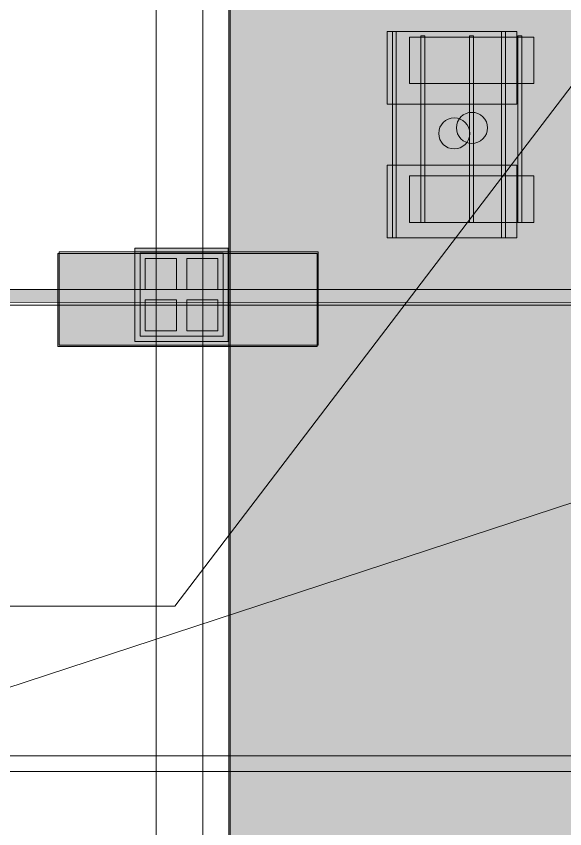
# Model space of a CAD drawing. Header units: inches. Extents: x -10671 to 1761, y -674 to 7170.
# Drawn here: x -442 to -230.4, y 892.1 to 1205.8 of the extents above; entities that cross this region are included whole.
import ezdxf

# ---------------------------------------------------------------- set-up
doc = ezdxf.new("R2010")
doc.units = ezdxf.units.IN
doc.header["$LTSCALE"] = 19.2
doc.header["$MEASUREMENT"] = 0
for name, color, linetype, lineweight, true_color in [('DWG-bldg-utility box', 3, 'Continuous', 18, 0x00ff00), ('PDF', 6, 'Continuous', 5, 0xff00ff), ('Venue-Ceiling-Obstructions', 7, 'Continuous', 5, 0xdd0000), ('Venue-NO HANG ZONE', 7, 'Continuous', 15, 0xdd0000), ('Venue-Rigging Steel-High', 7, 'Continuous', 5, 0x800000), ('Venue-Rigging Steel-Low', 7, 'Continuous', 5, 0x0000dd)]:
    doc.layers.add(name, color=color, linetype=linetype, lineweight=lineweight, true_color=true_color)
for name, color, linetype, lineweight in [('Venue-Ceiling-Lights', 7, 'Continuous', 5), ('Venue-Ceiling-Lights Circuits', 7, 'Continuous', 5), ('Venue-Floor Pockets', 7, 'Continuous', 5)]:
    doc.layers.add(name, color=color, linetype=linetype, lineweight=lineweight)

# ---------------------------------------------------------------- blocks, each defined once
blk = doc.blocks.new('FLOORBOX')
at = {"layer": 'Venue-Floor Pockets', "linetype": 'Continuous', "lineweight": 0, "true_color": 0xaaaaaa}
blk.add_hatch(color=253, dxfattribs=at).paths.add_polyline_path([(-18, 18), (18, 18), (18, -18), (-18, -18)])
at = {"layer": 'Venue-Floor Pockets', "linetype": 'Continuous', "lineweight": 0, "true_color": 0xbbbbbb}
blk.add_hatch(color=9, dxfattribs=at).paths.add_polyline_path([(-16, 16), (16, 16), (16, -16), (-16, -16)])
at = {"layer": 'Venue-Floor Pockets', "linetype": 'Continuous', "lineweight": 0, "true_color": 0xdddddd}
for points in [[(-14, 14), (-2, 14), (-2, 2), (-14, 2)], [(2, 14), (14, 14), (14, 2), (2, 2)], [(-14, -2), (-2, -2), (-2, -14), (-14, -14)], [(2, -2), (14, -2), (14, -14), (2, -14)]]:
    blk.add_hatch(color=254, dxfattribs=at).paths.add_polyline_path(points)
at = {"layer": 'Venue-Floor Pockets', "color": 7, "linetype": 'Continuous', "lineweight": 5, "flags": 128}
for points in [[(-18, 18), (18, 18), (18, -18), (-18, -18)], [(-16, 16), (16, 16), (16, -16), (-16, -16)], [(-14, 14), (-2, 14), (-2, 2), (-14, 2)], [(2, 14), (14, 14), (14, 2), (2, 2)], [(-14, -2), (-2, -2), (-2, -14), (-14, -14)], [(2, -2), (14, -2), (14, -14), (2, -14)]]:
    blk.add_lwpolyline(points, close=True, dxfattribs=at)
blk = doc.blocks.new('No Hang Zone H_1 (2D)')
at = {"layer": 'Venue-NO HANG ZONE', "linetype": 'Continuous', "lineweight": 0}
blk.add_hatch(color=7, dxfattribs=at).paths.add_polyline_path([(-1245.0112, 1241.49465), (-1245.0112, -1241.49465), (1245.0112, -1241.49465), (1245.0112, -914.50545), (-985.5915, -914.50545), (-985.5915, 1241.49465)])
at = {"layer": 'Venue-NO HANG ZONE', "flags": 128}
blk.add_lwpolyline([(-1245.0112, 1241.49465), (-1245.0112, -1241.49465), (1245.0112, -1241.49465), (1245.0112, -914.50545), (-985.5915, -914.50545), (-985.5915, 1241.49465)], close=True, dxfattribs=at)
blk = doc.blocks.new('Group-2514-1')
at = {"layer": 'PDF'}
for points, invisible_edges in [([(-267.41, 1168.59), (-271.22, 1166.03), (-272.12, 1161.53), (-267.41, 1168.59)], 15), ([(-267.41, 1168.59), (-272.12, 1161.53), (-261.25, 1159.37), (-267.41, 1168.59)], 15), ([(-272.12, 1163.87, 10), (-271.22, 1166.03, 10), (-268.53, 1168.24, 10), (-272.12, 1163.87, 10)], 15), ([(-272.12, 1163.87, 10), (-268.53, 1168.24, 10), (-261.25, 1166.03, 10), (-272.12, 1163.87, 10)], 15), ([(-267.41, 1168.59), (-268.53, 1168.24), (-271.22, 1166.03), (-267.41, 1168.59)], 14), ([(-271.22, 1166.03, 10), (-270.48, 1166.94, 10), (-268.53, 1168.24, 10), (-271.22, 1166.03, 10)], 14), ([(-268.53, 1168.24), (-270.48, 1166.94), (-271.22, 1166.03), (-268.53, 1168.24)], 13), ([(-270.48, 1166.94, 10), (-269.57, 1167.69, 10), (-268.53, 1168.24, 10), (-270.48, 1166.94, 10)], 12), ([(-268.53, 1168.24), (-269.57, 1167.69), (-270.48, 1166.94), (-268.53, 1168.24)], 12), ([(-268.53, 1168.24, 10), (-267.41, 1168.59, 10), (-265.07, 1168.59, 10), (-268.53, 1168.24, 10)], 14), ([(-268.53, 1168.24, 10), (-265.07, 1168.59, 10), (-261.25, 1166.03, 10), (-268.53, 1168.24, 10)], 15), ([(-267.41, 1168.59, 10), (-266.24, 1168.7, 10), (-265.07, 1168.59, 10), (-267.41, 1168.59, 10)], 12), ([(-265.07, 1168.59), (-266.24, 1168.7), (-267.41, 1168.59), (-265.07, 1168.59)], 12), ([(-263.94, 1168.24), (-265.07, 1168.59), (-267.41, 1168.59), (-263.94, 1168.24)], 14), ([(-261.25, 1166.03), (-263.94, 1168.24), (-267.41, 1168.59), (-261.25, 1166.03)], 15), ([(-261.25, 1159.37), (-261.25, 1166.03), (-267.41, 1168.59), (-261.25, 1159.37)], 15), ([(-265.07, 1168.59, 10), (-263.94, 1168.24, 10), (-261.25, 1166.03, 10), (-265.07, 1168.59, 10)], 14), ([(-263.94, 1168.24, 10), (-262.9, 1167.69, 10), (-261.99, 1166.94, 10), (-263.94, 1168.24, 10)], 12), ([(-263.94, 1168.24, 10), (-261.99, 1166.94, 10), (-261.25, 1166.03, 10), (-263.94, 1168.24, 10)], 13), ([(-261.99, 1166.94), (-262.9, 1167.69), (-263.94, 1168.24), (-261.99, 1166.94)], 12), ([(-261.25, 1166.03), (-261.99, 1166.94), (-263.94, 1168.24), (-261.25, 1166.03)], 14), ([(-272.12, 1163.87, 10), (-271.78, 1165, 10), (-271.22, 1166.03, 10), (-272.12, 1163.87, 10)], 12), ([(-267.41, 1156.82, 10), (-272.12, 1163.87, 10), (-261.25, 1166.03, 10), (-267.41, 1156.82, 10)], 15), ([(-271.22, 1166.03), (-271.78, 1165), (-272.12, 1163.87), (-271.22, 1166.03)], 12), ([(-271.22, 1166.03), (-272.12, 1163.87), (-272.12, 1161.53), (-271.22, 1166.03)], 15), ([(-261.25, 1166.03, 10), (-261.25, 1159.37, 10), (-267.41, 1156.82, 10), (-261.25, 1166.03, 10)], 15), ([(-261.25, 1166.03, 10), (-260.69, 1165, 10), (-260.35, 1163.87, 10), (-261.25, 1166.03, 10)], 12), ([(-261.25, 1166.03, 10), (-260.35, 1163.87, 10), (-261.25, 1159.37, 10), (-261.25, 1166.03, 10)], 15), ([(-260.35, 1163.87), (-260.69, 1165), (-261.25, 1166.03), (-260.35, 1163.87)], 12), ([(-260.35, 1161.53), (-260.35, 1163.87), (-261.25, 1166.03), (-260.35, 1161.53)], 15), ([(-261.25, 1159.37), (-260.35, 1161.53), (-261.25, 1166.03), (-261.25, 1159.37)], 15), ([(-272.12, 1161.53, 10), (-272.24, 1162.7, 10), (-272.12, 1163.87, 10), (-272.12, 1161.53, 10)], 12), ([(-272.12, 1163.87), (-272.24, 1162.7), (-272.12, 1161.53), (-272.12, 1163.87)], 12), ([(-271.22, 1159.37, 10), (-272.12, 1161.53, 10), (-272.12, 1163.87, 10), (-271.22, 1159.37, 10)], 15), ([(-267.41, 1156.82, 10), (-271.22, 1159.37, 10), (-272.12, 1163.87, 10), (-267.41, 1156.82, 10)], 15), ([(-271.22, 1159.37, 10), (-271.78, 1160.4, 10), (-272.12, 1161.53, 10), (-271.22, 1159.37, 10)], 12), ([(-272.12, 1161.53), (-271.78, 1160.4), (-271.22, 1159.37), (-272.12, 1161.53)], 12), ([(-272.12, 1161.53), (-271.22, 1159.37), (-268.53, 1157.16), (-272.12, 1161.53)], 15), ([(-272.12, 1161.53), (-268.53, 1157.16), (-261.25, 1159.37), (-272.12, 1161.53)], 15), ([(-260.35, 1163.87, 10), (-260.35, 1161.53, 10), (-261.25, 1159.37, 10), (-260.35, 1163.87, 10)], 15), ([(-260.35, 1161.53, 10), (-260.69, 1160.4, 10), (-261.25, 1159.37, 10), (-260.35, 1161.53, 10)], 12), ([(-261.25, 1159.37), (-260.69, 1160.4), (-260.35, 1161.53), (-261.25, 1159.37)], 12), ([(-260.35, 1163.87, 10), (-260.24, 1162.7, 10), (-260.35, 1161.53, 10), (-260.35, 1163.87, 10)], 12), ([(-260.35, 1161.53), (-260.24, 1162.7), (-260.35, 1163.87), (-260.35, 1161.53)], 12), ([(-268.53, 1157.16, 10), (-270.48, 1158.46, 10), (-271.22, 1159.37, 10), (-268.53, 1157.16, 10)], 13), ([(-267.41, 1156.82, 10), (-268.53, 1157.16, 10), (-271.22, 1159.37, 10), (-267.41, 1156.82, 10)], 14), ([(-271.22, 1159.37), (-270.48, 1158.46), (-268.53, 1157.16), (-271.22, 1159.37)], 14), ([(-268.53, 1157.16, 10), (-269.57, 1157.71, 10), (-270.48, 1158.46, 10), (-268.53, 1157.16, 10)], 12), ([(-270.48, 1158.46), (-269.57, 1157.71), (-268.53, 1157.16), (-270.48, 1158.46)], 12), ([(-268.53, 1157.16), (-265.07, 1156.82), (-261.25, 1159.37), (-268.53, 1157.16)], 15), ([(-261.25, 1159.37, 10), (-263.94, 1157.16, 10), (-267.41, 1156.82, 10), (-261.25, 1159.37, 10)], 15), ([(-265.07, 1156.82), (-263.94, 1157.16), (-261.25, 1159.37), (-265.07, 1156.82)], 14), ([(-261.25, 1159.37, 10), (-261.99, 1158.46, 10), (-263.94, 1157.16, 10), (-261.25, 1159.37, 10)], 14), ([(-263.94, 1157.16), (-261.99, 1158.46), (-261.25, 1159.37), (-263.94, 1157.16)], 13), ([(-261.99, 1158.46, 10), (-262.9, 1157.71, 10), (-263.94, 1157.16, 10), (-261.99, 1158.46, 10)], 12), ([(-263.94, 1157.16), (-262.9, 1157.71), (-261.99, 1158.46), (-263.94, 1157.16)], 12), ([(-268.53, 1157.16), (-267.41, 1156.82), (-265.07, 1156.82), (-268.53, 1157.16)], 14), ([(-263.94, 1157.16, 10), (-265.07, 1156.82, 10), (-267.41, 1156.82, 10), (-263.94, 1157.16, 10)], 14), ([(-265.07, 1156.82, 10), (-266.24, 1156.7, 10), (-267.41, 1156.82, 10), (-265.07, 1156.82, 10)], 12), ([(-267.41, 1156.82), (-266.24, 1156.7), (-265.07, 1156.82), (-267.41, 1156.82)], 12)]:
    blk.add_3dface(points, dxfattribs=dict(at, invisible_edges=invisible_edges))
for points in [[(-270.48, 1166.94), (-270.48, 1166.94, 10), (-269.57, 1167.69, 10), (-269.57, 1167.69)], [(-269.57, 1167.69), (-269.57, 1167.69, 10), (-268.53, 1168.24, 10), (-268.53, 1168.24)], [(-268.53, 1168.24), (-268.53, 1168.24, 10), (-267.41, 1168.59, 10), (-267.41, 1168.59)], [(-267.41, 1168.59), (-267.41, 1168.59, 10), (-266.24, 1168.7, 10), (-266.24, 1168.7)], [(-266.24, 1168.7), (-266.24, 1168.7, 10), (-265.07, 1168.59, 10), (-265.07, 1168.59)], [(-265.07, 1168.59), (-265.07, 1168.59, 10), (-263.94, 1168.24, 10), (-263.94, 1168.24)], [(-263.94, 1168.24), (-263.94, 1168.24, 10), (-262.9, 1167.69, 10), (-262.9, 1167.69)], [(-262.9, 1167.69), (-262.9, 1167.69, 10), (-261.99, 1166.94, 10), (-261.99, 1166.94)], [(-272.12, 1163.87), (-272.12, 1163.87, 10), (-271.78, 1165, 10), (-271.78, 1165)], [(-271.78, 1165), (-271.78, 1165, 10), (-271.22, 1166.03, 10), (-271.22, 1166.03)], [(-271.22, 1166.03), (-271.22, 1166.03, 10), (-270.48, 1166.94, 10), (-270.48, 1166.94)], [(-261.99, 1166.94), (-261.99, 1166.94, 10), (-261.25, 1166.03, 10), (-261.25, 1166.03)], [(-261.25, 1166.03), (-261.25, 1166.03, 10), (-260.69, 1165, 10), (-260.69, 1165)], [(-260.69, 1165), (-260.69, 1165, 10), (-260.35, 1163.87, 10), (-260.35, 1163.87)], [(-272.24, 1162.7), (-272.24, 1162.7, 10), (-272.12, 1163.87, 10), (-272.12, 1163.87)], [(-272.12, 1161.53), (-272.12, 1161.53, 10), (-272.24, 1162.7, 10), (-272.24, 1162.7)], [(-271.78, 1160.4), (-271.78, 1160.4, 10), (-272.12, 1161.53, 10), (-272.12, 1161.53)], [(-260.35, 1161.53), (-260.35, 1161.53, 10), (-260.69, 1160.4, 10), (-260.69, 1160.4)], [(-260.35, 1163.87), (-260.35, 1163.87, 10), (-260.24, 1162.7, 10), (-260.24, 1162.7)], [(-260.24, 1162.7), (-260.24, 1162.7, 10), (-260.35, 1161.53, 10), (-260.35, 1161.53)], [(-271.22, 1159.37), (-271.22, 1159.37, 10), (-271.78, 1160.4, 10), (-271.78, 1160.4)], [(-270.48, 1158.46), (-270.48, 1158.46, 10), (-271.22, 1159.37, 10), (-271.22, 1159.37)], [(-269.57, 1157.71), (-269.57, 1157.71, 10), (-270.48, 1158.46, 10), (-270.48, 1158.46)], [(-268.53, 1157.16), (-268.53, 1157.16, 10), (-269.57, 1157.71, 10), (-269.57, 1157.71)], [(-262.9, 1157.71), (-262.9, 1157.71, 10), (-263.94, 1157.16, 10), (-263.94, 1157.16)], [(-261.99, 1158.46), (-261.99, 1158.46, 10), (-262.9, 1157.71, 10), (-262.9, 1157.71)], [(-261.25, 1159.37), (-261.25, 1159.37, 10), (-261.99, 1158.46, 10), (-261.99, 1158.46)], [(-260.69, 1160.4), (-260.69, 1160.4, 10), (-261.25, 1159.37, 10), (-261.25, 1159.37)], [(-267.41, 1156.82), (-267.41, 1156.82, 10), (-268.53, 1157.16, 10), (-268.53, 1157.16)], [(-266.24, 1156.7), (-266.24, 1156.7, 10), (-267.41, 1156.82, 10), (-267.41, 1156.82)], [(-265.07, 1156.82), (-265.07, 1156.82, 10), (-266.24, 1156.7, 10), (-266.24, 1156.7)], [(-263.94, 1157.16), (-263.94, 1157.16, 10), (-265.07, 1156.82, 10), (-265.07, 1156.82)]]:
    blk.add_3dface(points, dxfattribs=at)
blk = doc.blocks.new('Group-2515-1')
at = {"layer": 'PDF'}
for points in [[(-290.36, 1179.8, 5.91), (-290.36, 1179.8, 9.91), (-290.36, 1197.8, 9.91), (-290.36, 1197.8, 5.91)], [(-290.36, 1197.8, 5.91), (-290.36, 1197.8, 9.91), (-242.36, 1197.8, 9.91), (-242.36, 1197.8, 5.91)], [(-290.36, 1179.8, 9.91), (-242.36, 1179.8, 9.91), (-242.36, 1197.8, 9.91), (-290.36, 1197.8, 9.91)], [(-290.36, 1197.8, 5.91), (-242.36, 1197.8, 5.91), (-242.36, 1179.8, 5.91), (-290.36, 1179.8, 5.91)], [(-242.36, 1197.8, 5.91), (-242.36, 1197.8, 9.91), (-242.36, 1179.8, 9.91), (-242.36, 1179.8, 5.91)], [(-242.36, 1179.8, 5.91), (-242.36, 1179.8, 9.91), (-290.36, 1179.8, 9.91), (-290.36, 1179.8, 5.91)]]:
    blk.add_3dface(points, dxfattribs=at)
blk = doc.blocks.new('Group-2516-1')
at = {"layer": 'PDF'}
for points in [[(-285.97, 1126.2, 9.97), (-285.97, 1126.2, 10.97), (-285.97, 1198.2, 10.97), (-285.97, 1198.2, 9.97)], [(-285.97, 1198.2, 9.97), (-285.97, 1198.2, 10.97), (-284.47, 1198.2, 10.97), (-284.47, 1198.2, 9.97)], [(-285.97, 1126.2, 10.97), (-284.47, 1126.2, 10.97), (-284.47, 1198.2, 10.97), (-285.97, 1198.2, 10.97)], [(-285.97, 1198.2, 9.97), (-284.47, 1198.2, 9.97), (-284.47, 1126.2, 9.97), (-285.97, 1126.2, 9.97)], [(-284.47, 1198.2, 9.97), (-284.47, 1198.2, 10.97), (-284.47, 1126.2, 10.97), (-284.47, 1126.2, 9.97)], [(-284.47, 1126.2, 9.97), (-284.47, 1126.2, 10.97), (-285.97, 1126.2, 10.97), (-285.97, 1126.2, 9.97)]]:
    blk.add_3dface(points, dxfattribs=at)
blk = doc.blocks.new('Group-2517-1')
at = {"layer": 'PDF'}
for points in [[(-267.15, 1126.2, 9.97), (-267.15, 1126.2, 10.97), (-267.15, 1198.2, 10.97), (-267.15, 1198.2, 9.97)], [(-267.15, 1198.2, 9.97), (-267.15, 1198.2, 10.97), (-265.65, 1198.2, 10.97), (-265.65, 1198.2, 9.97)], [(-267.15, 1126.2, 10.97), (-265.65, 1126.2, 10.97), (-265.65, 1198.2, 10.97), (-267.15, 1198.2, 10.97)], [(-267.15, 1198.2, 9.97), (-265.65, 1198.2, 9.97), (-265.65, 1126.2, 9.97), (-267.15, 1126.2, 9.97)], [(-265.65, 1198.2, 9.97), (-265.65, 1198.2, 10.97), (-265.65, 1126.2, 10.97), (-265.65, 1126.2, 9.97)], [(-265.65, 1126.2, 9.97), (-265.65, 1126.2, 10.97), (-267.15, 1126.2, 10.97), (-267.15, 1126.2, 9.97)]]:
    blk.add_3dface(points, dxfattribs=at)
blk = doc.blocks.new('Group-2518-1')
at = {"layer": 'PDF'}
for points in [[(-248.55, 1126.2, 9.97), (-248.55, 1126.2, 10.97), (-248.55, 1198.2, 10.97), (-248.55, 1198.2, 9.97)], [(-248.55, 1198.2, 9.97), (-248.55, 1198.2, 10.97), (-247.05, 1198.2, 10.97), (-247.05, 1198.2, 9.97)], [(-248.55, 1126.2, 10.97), (-247.05, 1126.2, 10.97), (-247.05, 1198.2, 10.97), (-248.55, 1198.2, 10.97)], [(-248.55, 1198.2, 9.97), (-247.05, 1198.2, 9.97), (-247.05, 1126.2, 9.97), (-248.55, 1126.2, 9.97)], [(-247.05, 1198.2, 9.97), (-247.05, 1198.2, 10.97), (-247.05, 1126.2, 10.97), (-247.05, 1126.2, 9.97)], [(-247.05, 1126.2, 9.97), (-247.05, 1126.2, 10.97), (-248.55, 1126.2, 10.97), (-248.55, 1126.2, 9.97)]]:
    blk.add_3dface(points, dxfattribs=at)
blk = doc.blocks.new('Group-2519-1')
at = {"layer": 'PDF'}
for points in [[(-290.36, 1126.17, 5.91), (-290.36, 1126.17, 9.91), (-290.36, 1144.17, 9.91), (-290.36, 1144.17, 5.91)], [(-290.36, 1144.17, 5.91), (-290.36, 1144.17, 9.91), (-242.36, 1144.17, 9.91), (-242.36, 1144.17, 5.91)], [(-290.36, 1126.17, 9.91), (-242.36, 1126.17, 9.91), (-242.36, 1144.17, 9.91), (-290.36, 1144.17, 9.91)], [(-290.36, 1144.17, 5.91), (-242.36, 1144.17, 5.91), (-242.36, 1126.17, 5.91), (-290.36, 1126.17, 5.91)], [(-242.36, 1144.17, 5.91), (-242.36, 1144.17, 9.91), (-242.36, 1126.17, 9.91), (-242.36, 1126.17, 5.91)], [(-242.36, 1126.17, 5.91), (-242.36, 1126.17, 9.91), (-290.36, 1126.17, 9.91), (-290.36, 1126.17, 5.91)]]:
    blk.add_3dface(points, dxfattribs=at)
blk = doc.blocks.new('Group-2520-1')
at = {"layer": 'PDF'}
for name in ['Group-2515-1', 'Group-2516-1', 'Group-2517-1', 'Group-2518-1', 'Group-2514-1', 'Group-2519-1']:
    blk.add_blockref(name, (0, 0), dxfattribs=at)
blk = doc.blocks.new('Group-2521-1')
at = {"layer": 'PDF'}
for points, invisible_edges in [([(-267.41, 1168.59), (-271.22, 1166.03), (-272.12, 1161.53), (-267.41, 1168.59)], 15), ([(-267.41, 1168.59), (-272.12, 1161.53), (-261.25, 1159.37), (-267.41, 1168.59)], 15), ([(-272.12, 1163.87, 10), (-271.22, 1166.03, 10), (-268.53, 1168.24, 10), (-272.12, 1163.87, 10)], 15), ([(-272.12, 1163.87, 10), (-268.53, 1168.24, 10), (-261.25, 1166.03, 10), (-272.12, 1163.87, 10)], 15), ([(-267.41, 1168.59), (-268.53, 1168.24), (-271.22, 1166.03), (-267.41, 1168.59)], 14), ([(-271.22, 1166.03, 10), (-270.48, 1166.94, 10), (-268.53, 1168.24, 10), (-271.22, 1166.03, 10)], 14), ([(-268.53, 1168.24), (-270.48, 1166.94), (-271.22, 1166.03), (-268.53, 1168.24)], 13), ([(-270.48, 1166.94, 10), (-269.57, 1167.69, 10), (-268.53, 1168.24, 10), (-270.48, 1166.94, 10)], 12), ([(-268.53, 1168.24), (-269.57, 1167.69), (-270.48, 1166.94), (-268.53, 1168.24)], 12), ([(-268.53, 1168.24, 10), (-267.41, 1168.59, 10), (-265.07, 1168.59, 10), (-268.53, 1168.24, 10)], 14), ([(-268.53, 1168.24, 10), (-265.07, 1168.59, 10), (-261.25, 1166.03, 10), (-268.53, 1168.24, 10)], 15), ([(-267.41, 1168.59, 10), (-266.24, 1168.7, 10), (-265.07, 1168.59, 10), (-267.41, 1168.59, 10)], 12), ([(-265.07, 1168.59), (-266.24, 1168.7), (-267.41, 1168.59), (-265.07, 1168.59)], 12), ([(-263.94, 1168.24), (-265.07, 1168.59), (-267.41, 1168.59), (-263.94, 1168.24)], 14), ([(-261.25, 1166.03), (-263.94, 1168.24), (-267.41, 1168.59), (-261.25, 1166.03)], 15), ([(-261.25, 1159.37), (-261.25, 1166.03), (-267.41, 1168.59), (-261.25, 1159.37)], 15), ([(-265.07, 1168.59, 10), (-263.94, 1168.24, 10), (-261.25, 1166.03, 10), (-265.07, 1168.59, 10)], 14), ([(-263.94, 1168.24, 10), (-262.9, 1167.69, 10), (-261.99, 1166.94, 10), (-263.94, 1168.24, 10)], 12), ([(-263.94, 1168.24, 10), (-261.99, 1166.94, 10), (-261.25, 1166.03, 10), (-263.94, 1168.24, 10)], 13), ([(-261.99, 1166.94), (-262.9, 1167.69), (-263.94, 1168.24), (-261.99, 1166.94)], 12), ([(-261.25, 1166.03), (-261.99, 1166.94), (-263.94, 1168.24), (-261.25, 1166.03)], 14), ([(-272.12, 1163.87, 10), (-271.78, 1165, 10), (-271.22, 1166.03, 10), (-272.12, 1163.87, 10)], 12), ([(-267.41, 1156.82, 10), (-272.12, 1163.87, 10), (-261.25, 1166.03, 10), (-267.41, 1156.82, 10)], 15), ([(-271.22, 1166.03), (-271.78, 1165), (-272.12, 1163.87), (-271.22, 1166.03)], 12), ([(-271.22, 1166.03), (-272.12, 1163.87), (-272.12, 1161.53), (-271.22, 1166.03)], 15), ([(-261.25, 1166.03, 10), (-261.25, 1159.37, 10), (-267.41, 1156.82, 10), (-261.25, 1166.03, 10)], 15), ([(-261.25, 1166.03, 10), (-260.69, 1165, 10), (-260.35, 1163.87, 10), (-261.25, 1166.03, 10)], 12), ([(-261.25, 1166.03, 10), (-260.35, 1163.87, 10), (-261.25, 1159.37, 10), (-261.25, 1166.03, 10)], 15), ([(-260.35, 1163.87), (-260.69, 1165), (-261.25, 1166.03), (-260.35, 1163.87)], 12), ([(-260.35, 1161.53), (-260.35, 1163.87), (-261.25, 1166.03), (-260.35, 1161.53)], 15), ([(-261.25, 1159.37), (-260.35, 1161.53), (-261.25, 1166.03), (-261.25, 1159.37)], 15), ([(-272.12, 1161.53, 10), (-272.24, 1162.7, 10), (-272.12, 1163.87, 10), (-272.12, 1161.53, 10)], 12), ([(-272.12, 1163.87), (-272.24, 1162.7), (-272.12, 1161.53), (-272.12, 1163.87)], 12), ([(-271.22, 1159.37, 10), (-272.12, 1161.53, 10), (-272.12, 1163.87, 10), (-271.22, 1159.37, 10)], 15), ([(-267.41, 1156.82, 10), (-271.22, 1159.37, 10), (-272.12, 1163.87, 10), (-267.41, 1156.82, 10)], 15), ([(-271.22, 1159.37, 10), (-271.78, 1160.4, 10), (-272.12, 1161.53, 10), (-271.22, 1159.37, 10)], 12), ([(-272.12, 1161.53), (-271.78, 1160.4), (-271.22, 1159.37), (-272.12, 1161.53)], 12), ([(-272.12, 1161.53), (-271.22, 1159.37), (-268.53, 1157.16), (-272.12, 1161.53)], 15), ([(-272.12, 1161.53), (-268.53, 1157.16), (-261.25, 1159.37), (-272.12, 1161.53)], 15), ([(-260.35, 1163.87, 10), (-260.35, 1161.53, 10), (-261.25, 1159.37, 10), (-260.35, 1163.87, 10)], 15), ([(-260.35, 1161.53, 10), (-260.69, 1160.4, 10), (-261.25, 1159.37, 10), (-260.35, 1161.53, 10)], 12), ([(-261.25, 1159.37), (-260.69, 1160.4), (-260.35, 1161.53), (-261.25, 1159.37)], 12), ([(-260.35, 1163.87, 10), (-260.24, 1162.7, 10), (-260.35, 1161.53, 10), (-260.35, 1163.87, 10)], 12), ([(-260.35, 1161.53), (-260.24, 1162.7), (-260.35, 1163.87), (-260.35, 1161.53)], 12), ([(-268.53, 1157.16, 10), (-270.48, 1158.46, 10), (-271.22, 1159.37, 10), (-268.53, 1157.16, 10)], 13), ([(-267.41, 1156.82, 10), (-268.53, 1157.16, 10), (-271.22, 1159.37, 10), (-267.41, 1156.82, 10)], 14), ([(-271.22, 1159.37), (-270.48, 1158.46), (-268.53, 1157.16), (-271.22, 1159.37)], 14), ([(-268.53, 1157.16, 10), (-269.57, 1157.71, 10), (-270.48, 1158.46, 10), (-268.53, 1157.16, 10)], 12), ([(-270.48, 1158.46), (-269.57, 1157.71), (-268.53, 1157.16), (-270.48, 1158.46)], 12), ([(-268.53, 1157.16), (-265.07, 1156.82), (-261.25, 1159.37), (-268.53, 1157.16)], 15), ([(-261.25, 1159.37, 10), (-263.94, 1157.16, 10), (-267.41, 1156.82, 10), (-261.25, 1159.37, 10)], 15), ([(-265.07, 1156.82), (-263.94, 1157.16), (-261.25, 1159.37), (-265.07, 1156.82)], 14), ([(-261.25, 1159.37, 10), (-261.99, 1158.46, 10), (-263.94, 1157.16, 10), (-261.25, 1159.37, 10)], 14), ([(-263.94, 1157.16), (-261.99, 1158.46), (-261.25, 1159.37), (-263.94, 1157.16)], 13), ([(-261.99, 1158.46, 10), (-262.9, 1157.71, 10), (-263.94, 1157.16, 10), (-261.99, 1158.46, 10)], 12), ([(-263.94, 1157.16), (-262.9, 1157.71), (-261.99, 1158.46), (-263.94, 1157.16)], 12), ([(-268.53, 1157.16), (-267.41, 1156.82), (-265.07, 1156.82), (-268.53, 1157.16)], 14), ([(-263.94, 1157.16, 10), (-265.07, 1156.82, 10), (-267.41, 1156.82, 10), (-263.94, 1157.16, 10)], 14), ([(-265.07, 1156.82, 10), (-266.24, 1156.7, 10), (-267.41, 1156.82, 10), (-265.07, 1156.82, 10)], 12), ([(-267.41, 1156.82), (-266.24, 1156.7), (-265.07, 1156.82), (-267.41, 1156.82)], 12)]:
    blk.add_3dface(points, dxfattribs=dict(at, invisible_edges=invisible_edges))
for points in [[(-270.48, 1166.94), (-270.48, 1166.94, 10), (-269.57, 1167.69, 10), (-269.57, 1167.69)], [(-269.57, 1167.69), (-269.57, 1167.69, 10), (-268.53, 1168.24, 10), (-268.53, 1168.24)], [(-268.53, 1168.24), (-268.53, 1168.24, 10), (-267.41, 1168.59, 10), (-267.41, 1168.59)], [(-267.41, 1168.59), (-267.41, 1168.59, 10), (-266.24, 1168.7, 10), (-266.24, 1168.7)], [(-266.24, 1168.7), (-266.24, 1168.7, 10), (-265.07, 1168.59, 10), (-265.07, 1168.59)], [(-265.07, 1168.59), (-265.07, 1168.59, 10), (-263.94, 1168.24, 10), (-263.94, 1168.24)], [(-263.94, 1168.24), (-263.94, 1168.24, 10), (-262.9, 1167.69, 10), (-262.9, 1167.69)], [(-262.9, 1167.69), (-262.9, 1167.69, 10), (-261.99, 1166.94, 10), (-261.99, 1166.94)], [(-272.12, 1163.87), (-272.12, 1163.87, 10), (-271.78, 1165, 10), (-271.78, 1165)], [(-271.78, 1165), (-271.78, 1165, 10), (-271.22, 1166.03, 10), (-271.22, 1166.03)], [(-271.22, 1166.03), (-271.22, 1166.03, 10), (-270.48, 1166.94, 10), (-270.48, 1166.94)], [(-261.99, 1166.94), (-261.99, 1166.94, 10), (-261.25, 1166.03, 10), (-261.25, 1166.03)], [(-261.25, 1166.03), (-261.25, 1166.03, 10), (-260.69, 1165, 10), (-260.69, 1165)], [(-260.69, 1165), (-260.69, 1165, 10), (-260.35, 1163.87, 10), (-260.35, 1163.87)], [(-272.24, 1162.7), (-272.24, 1162.7, 10), (-272.12, 1163.87, 10), (-272.12, 1163.87)], [(-272.12, 1161.53), (-272.12, 1161.53, 10), (-272.24, 1162.7, 10), (-272.24, 1162.7)], [(-271.78, 1160.4), (-271.78, 1160.4, 10), (-272.12, 1161.53, 10), (-272.12, 1161.53)], [(-260.35, 1161.53), (-260.35, 1161.53, 10), (-260.69, 1160.4, 10), (-260.69, 1160.4)], [(-260.35, 1163.87), (-260.35, 1163.87, 10), (-260.24, 1162.7, 10), (-260.24, 1162.7)], [(-260.24, 1162.7), (-260.24, 1162.7, 10), (-260.35, 1161.53, 10), (-260.35, 1161.53)], [(-271.22, 1159.37), (-271.22, 1159.37, 10), (-271.78, 1160.4, 10), (-271.78, 1160.4)], [(-270.48, 1158.46), (-270.48, 1158.46, 10), (-271.22, 1159.37, 10), (-271.22, 1159.37)], [(-269.57, 1157.71), (-269.57, 1157.71, 10), (-270.48, 1158.46, 10), (-270.48, 1158.46)], [(-268.53, 1157.16), (-268.53, 1157.16, 10), (-269.57, 1157.71, 10), (-269.57, 1157.71)], [(-262.9, 1157.71), (-262.9, 1157.71, 10), (-263.94, 1157.16, 10), (-263.94, 1157.16)], [(-261.99, 1158.46), (-261.99, 1158.46, 10), (-262.9, 1157.71, 10), (-262.9, 1157.71)], [(-261.25, 1159.37), (-261.25, 1159.37, 10), (-261.99, 1158.46, 10), (-261.99, 1158.46)], [(-260.69, 1160.4), (-260.69, 1160.4, 10), (-261.25, 1159.37, 10), (-261.25, 1159.37)], [(-267.41, 1156.82), (-267.41, 1156.82, 10), (-268.53, 1157.16, 10), (-268.53, 1157.16)], [(-266.24, 1156.7), (-266.24, 1156.7, 10), (-267.41, 1156.82, 10), (-267.41, 1156.82)], [(-265.07, 1156.82), (-265.07, 1156.82, 10), (-266.24, 1156.7, 10), (-266.24, 1156.7)], [(-263.94, 1157.16), (-263.94, 1157.16, 10), (-265.07, 1156.82, 10), (-265.07, 1156.82)]]:
    blk.add_3dface(points, dxfattribs=at)
blk = doc.blocks.new('Group-2522-1')
at = {"layer": 'PDF'}
for points in [[(-290.36, 1179.8, 5.91), (-290.36, 1179.8, 9.91), (-290.36, 1197.8, 9.91), (-290.36, 1197.8, 5.91)], [(-290.36, 1197.8, 5.91), (-290.36, 1197.8, 9.91), (-242.36, 1197.8, 9.91), (-242.36, 1197.8, 5.91)], [(-290.36, 1179.8, 9.91), (-242.36, 1179.8, 9.91), (-242.36, 1197.8, 9.91), (-290.36, 1197.8, 9.91)], [(-290.36, 1197.8, 5.91), (-242.36, 1197.8, 5.91), (-242.36, 1179.8, 5.91), (-290.36, 1179.8, 5.91)], [(-242.36, 1197.8, 5.91), (-242.36, 1197.8, 9.91), (-242.36, 1179.8, 9.91), (-242.36, 1179.8, 5.91)], [(-242.36, 1179.8, 5.91), (-242.36, 1179.8, 9.91), (-290.36, 1179.8, 9.91), (-290.36, 1179.8, 5.91)]]:
    blk.add_3dface(points, dxfattribs=at)
blk = doc.blocks.new('Group-2523-1')
at = {"layer": 'PDF'}
for points in [[(-285.97, 1126.2, 9.97), (-285.97, 1126.2, 10.97), (-285.97, 1198.2, 10.97), (-285.97, 1198.2, 9.97)], [(-285.97, 1198.2, 9.97), (-285.97, 1198.2, 10.97), (-284.47, 1198.2, 10.97), (-284.47, 1198.2, 9.97)], [(-285.97, 1126.2, 10.97), (-284.47, 1126.2, 10.97), (-284.47, 1198.2, 10.97), (-285.97, 1198.2, 10.97)], [(-285.97, 1198.2, 9.97), (-284.47, 1198.2, 9.97), (-284.47, 1126.2, 9.97), (-285.97, 1126.2, 9.97)], [(-284.47, 1198.2, 9.97), (-284.47, 1198.2, 10.97), (-284.47, 1126.2, 10.97), (-284.47, 1126.2, 9.97)], [(-284.47, 1126.2, 9.97), (-284.47, 1126.2, 10.97), (-285.97, 1126.2, 10.97), (-285.97, 1126.2, 9.97)]]:
    blk.add_3dface(points, dxfattribs=at)
blk = doc.blocks.new('Group-2524-1')
at = {"layer": 'PDF'}
for points in [[(-267.15, 1126.2, 9.97), (-267.15, 1126.2, 10.97), (-267.15, 1198.2, 10.97), (-267.15, 1198.2, 9.97)], [(-267.15, 1198.2, 9.97), (-267.15, 1198.2, 10.97), (-265.65, 1198.2, 10.97), (-265.65, 1198.2, 9.97)], [(-267.15, 1126.2, 10.97), (-265.65, 1126.2, 10.97), (-265.65, 1198.2, 10.97), (-267.15, 1198.2, 10.97)], [(-267.15, 1198.2, 9.97), (-265.65, 1198.2, 9.97), (-265.65, 1126.2, 9.97), (-267.15, 1126.2, 9.97)], [(-265.65, 1198.2, 9.97), (-265.65, 1198.2, 10.97), (-265.65, 1126.2, 10.97), (-265.65, 1126.2, 9.97)], [(-265.65, 1126.2, 9.97), (-265.65, 1126.2, 10.97), (-267.15, 1126.2, 10.97), (-267.15, 1126.2, 9.97)]]:
    blk.add_3dface(points, dxfattribs=at)
blk = doc.blocks.new('Group-2525-1')
at = {"layer": 'PDF'}
for points in [[(-248.55, 1126.2, 9.97), (-248.55, 1126.2, 10.97), (-248.55, 1198.2, 10.97), (-248.55, 1198.2, 9.97)], [(-248.55, 1198.2, 9.97), (-248.55, 1198.2, 10.97), (-247.05, 1198.2, 10.97), (-247.05, 1198.2, 9.97)], [(-248.55, 1126.2, 10.97), (-247.05, 1126.2, 10.97), (-247.05, 1198.2, 10.97), (-248.55, 1198.2, 10.97)], [(-248.55, 1198.2, 9.97), (-247.05, 1198.2, 9.97), (-247.05, 1126.2, 9.97), (-248.55, 1126.2, 9.97)], [(-247.05, 1198.2, 9.97), (-247.05, 1198.2, 10.97), (-247.05, 1126.2, 10.97), (-247.05, 1126.2, 9.97)], [(-247.05, 1126.2, 9.97), (-247.05, 1126.2, 10.97), (-248.55, 1126.2, 10.97), (-248.55, 1126.2, 9.97)]]:
    blk.add_3dface(points, dxfattribs=at)
blk = doc.blocks.new('Group-2526-1')
at = {"layer": 'PDF'}
for points in [[(-290.36, 1126.17, 5.91), (-290.36, 1126.17, 9.91), (-290.36, 1144.17, 9.91), (-290.36, 1144.17, 5.91)], [(-290.36, 1144.17, 5.91), (-290.36, 1144.17, 9.91), (-242.36, 1144.17, 9.91), (-242.36, 1144.17, 5.91)], [(-290.36, 1126.17, 9.91), (-242.36, 1126.17, 9.91), (-242.36, 1144.17, 9.91), (-290.36, 1144.17, 9.91)], [(-290.36, 1144.17, 5.91), (-242.36, 1144.17, 5.91), (-242.36, 1126.17, 5.91), (-290.36, 1126.17, 5.91)], [(-242.36, 1144.17, 5.91), (-242.36, 1144.17, 9.91), (-242.36, 1126.17, 9.91), (-242.36, 1126.17, 5.91)], [(-242.36, 1126.17, 5.91), (-242.36, 1126.17, 9.91), (-290.36, 1126.17, 9.91), (-290.36, 1126.17, 5.91)]]:
    blk.add_3dface(points, dxfattribs=at)
blk = doc.blocks.new('Group-2527-1')
at = {"layer": 'PDF'}
for name in ['Group-2522-1', 'Group-2523-1', 'Group-2524-1', 'Group-2525-1', 'Group-2521-1', 'Group-2526-1']:
    blk.add_blockref(name, (0, 0), dxfattribs=at)
blk = doc.blocks.new('Group-2875-1')
at = {"layer": 'Venue-Ceiling-Lights', "color": 7, "linetype": 'Continuous', "lineweight": 5, "flags": 128}
for points in [[(-298.98, 1199.88), (-248.98, 1199.88), (-248.98, 1171.88), (-298.98, 1171.88)], [(-296.92, 1199.88), (-295.42, 1199.88), (-295.42, 1120.29), (-296.92, 1120.29)], [(-254.83, 1199.88), (-253.33, 1199.88), (-253.33, 1120.29), (-254.83, 1120.29)], [(-298.98, 1148.29), (-248.98, 1148.29), (-248.98, 1120.29), (-298.98, 1120.29)]]:
    blk.add_lwpolyline(points, close=True, dxfattribs=at)
at = {"layer": 'Venue-Ceiling-Lights', "color": 7, "linetype": 'Continuous', "lineweight": 5}
blk.add_circle((-273.06, 1160.59), 6, dxfattribs=at)

msp = doc.modelspace()

# ---------------------------------------------------------------- hatches: boundary and pattern name
at = {"layer": 'Venue-Ceiling-Obstructions', "linetype": 'Continuous', "lineweight": 0, "true_color": 0xffff00}
msp.add_hatch(color=2, dxfattribs=at).paths.add_polyline_path([(-2535.2, 1095.19), (-34.17, 1095.4), (-34.17, 1100.14), (-2535.17, 1100.38)])
at = {"layer": 'Venue-NO HANG ZONE', "linetype": 'Continuous', "lineweight": 0}
for points in [[(-359.98, 33.25), (-359.98, 2523.27), (-32.99, 2523.27), (-32.99, 33.25)], [(-425.99, 1078.25), (-425.99, 1114.25), (-325.99, 1114.25), (-325.99, 1078.25)]]:
    msp.add_hatch(color=7, dxfattribs=at).paths.add_polyline_path(points)

# ---------------------------------------------------------------- linework, layer by layer
at = {"layer": 'Venue-Ceiling-Lights Circuits', "color": 7, "linetype": 'Continuous', "lineweight": 5, "flags": 128}
for points in [[(-42.86, 1421.75), (-380.81, 978.02), (-610.36, 978.02), (-616.74, 1855.78), (-380.81, 1852.78)], [(-42.86, 462.97), (-201.86, 147.97), (-598.43, 147.97), (-601.43, 895.25), (-38.76, 1079.99)]]:
    msp.add_lwpolyline(points, close=True, dxfattribs=at)
at = {"layer": 'Venue-Ceiling-Obstructions', "flags": 128}
msp.add_lwpolyline([(-2535.2, 1095.19), (-34.17, 1095.4), (-34.17, 1100.14), (-2535.17, 1100.38)], close=True, dxfattribs=at)
at = {"layer": 'Venue-NO HANG ZONE', "flags": 128}
for points in [[(-359.98, 33.25), (-359.98, 2523.27), (-32.99, 2523.27), (-32.99, 33.25)], [(-425.99, 1078.25), (-425.99, 1114.25), (-325.99, 1114.25), (-325.99, 1078.25)]]:
    msp.add_lwpolyline(points, close=True, dxfattribs=at)
at = {"layer": 'Venue-NO HANG ZONE'}
for points in [[(-425.53, 1078.8, 1), (-425.53, 1114.8, 1), (-325.53, 1114.8, 1), (-325.53, 1078.8, 1)], [(-425.53, 1078.8), (-425.53, 1114.8), (-325.53, 1114.8), (-325.53, 1078.8)], [(-425.53, 1114.8), (-425.53, 1114.8, 1), (-325.53, 1114.8, 1), (-325.53, 1114.8)], [(-425.53, 1078.8), (-425.53, 1078.8, 1), (-425.53, 1114.8, 1), (-425.53, 1114.8)], [(-325.53, 1114.8), (-325.53, 1114.8, 1), (-325.53, 1078.8, 1), (-325.53, 1078.8)], [(-325.53, 1078.8), (-325.53, 1078.8, 1), (-425.53, 1078.8, 1), (-425.53, 1078.8)]]:
    msp.add_3dface(points, dxfattribs=at)
at = {"layer": 'Venue-Rigging Steel-High'}
for p, q in [((-2534.99, 1100.26), (-33.36, 1100.26)), ((-2534.99, 1094.26), (-33.36, 1094.26)), ((-2534.99, 920.19), (-15.65, 920.19)), ((-2534.99, 914.19), (-15.65, 914.19))]:
    msp.add_line(p, q, dxfattribs=at)
at = {"layer": 'Venue-Rigging Steel-Low'}
for p, q in [((-388.07, 33.26), (-388.07, 2523.04)), ((-370.07, 33.26), (-370.07, 2523.04))]:
    msp.add_line(p, q, dxfattribs=at)

# ---------------------------------------------------------------- block references
at = {"layer": 'DWG-bldg-utility box', "rotation": 90}
msp.add_blockref('FLOORBOX', (-378.26, 1098.29), dxfattribs=at)
at = {"layer": 'PDF'}
for name in ['Group-2520-1', 'Group-2527-1']:
    msp.add_blockref(name, (0, 0), dxfattribs=at)
at = {"layer": 'Venue-Ceiling-Lights', "color": 7}
msp.add_blockref('Group-2875-1', (0, 0), dxfattribs=at)
at = {"layer": 'Venue-NO HANG ZONE', "rotation": 90}
msp.add_blockref('No Hang Zone H_1 (2D)', (-1274.03, 1278.81), dxfattribs=at)

doc.saveas('drawing.dxf')
